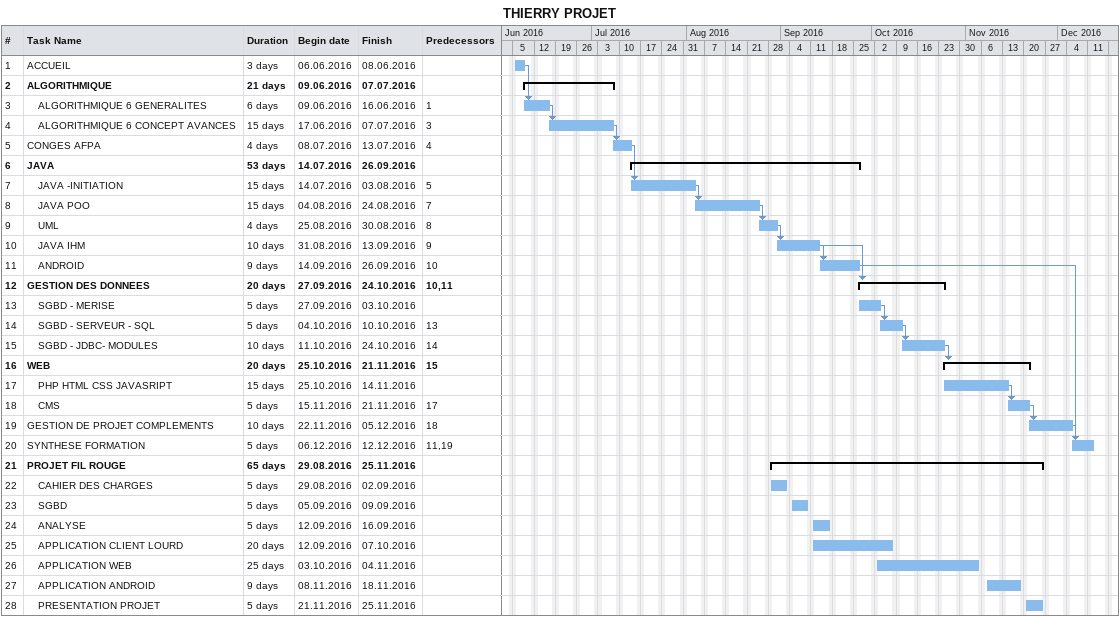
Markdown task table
THIERRY PROJET

| ID | Level | Task | Duration | Start | Finish | Predecessors |
|---|---|---|---|---|---|---|
| 1 | 1 | ACCUEIL | 3d | 2016-06-06 | 2016-06-08 |  |
| 2 | 1 | **ALGORITHMIQUE** | 21d | 2016-06-09 | 2016-07-07 |  |
| 3 | 2 | ALGORITHMIQUE 6 GENERALITES | 6d | 2016-06-09 | 2016-06-16 | 1 |
| 4 | 2 | ALGORITHMIQUE 6 CONCEPT AVANCES | 15d | 2016-06-17 | 2016-07-07 | 3 |
| 5 | 1 | CONGES AFPA | 4d | 2016-07-08 | 2016-07-13 | 4 |
| 6 | 1 | **JAVA** | 53d | 2016-07-14 | 2016-09-26 |  |
| 7 | 2 | JAVA -INITIATION | 15d | 2016-07-14 | 2016-08-03 | 5 |
| 8 | 2 | JAVA POO | 15d | 2016-08-04 | 2016-08-24 | 7 |
| 9 | 2 | UML | 4d | 2016-08-25 | 2016-08-30 | 8 |
| 10 | 2 | JAVA IHM | 10d | 2016-08-31 | 2016-09-13 | 9 |
| 11 | 2 | ANDROID | 9d | 2016-09-14 | 2016-09-26 | 10 |
| 12 | 1 | **GESTION DES DONNEES** | 20d | 2016-09-27 | 2016-10-24 | 10, 11 |
| 13 | 2 | SGBD - MERISE | 5d | 2016-09-27 | 2016-10-03 |  |
| 14 | 2 | SGBD - SERVEUR - SQL | 5d | 2016-10-04 | 2016-10-10 | 13 |
| 15 | 2 | SGBD - JDBC- MODULES | 10d | 2016-10-11 | 2016-10-24 | 14 |
| 16 | 1 | **WEB** | 20d | 2016-10-25 | 2016-11-21 | 15 |
| 17 | 2 | PHP HTML CSS JAVASRIPT | 15d | 2016-10-25 | 2016-11-14 |  |
| 18 | 2 | CMS | 5d | 2016-11-15 | 2016-11-21 | 17 |
| 19 | 1 | GESTION DE PROJET COMPLEMENTS | 10d | 2016-11-22 | 2016-12-05 | 18 |
| 20 | 1 | SYNTHESE FORMATION | 5d | 2016-12-06 | 2016-12-12 | 11, 19 |
| 21 | 1 | **PROJET FIL ROUGE** | 65d | 2016-08-29 | 2016-11-25 |  |
| 22 | 2 | CAHIER DES CHARGES | 5d | 2016-08-29 | 2016-09-02 |  |
| 23 | 2 | SGBD | 5d | 2016-09-05 | 2016-09-09 |  |
| 24 | 2 | ANALYSE | 5d | 2016-09-12 | 2016-09-16 |  |
| 25 | 2 | APPLICATION CLIENT LOURD | 20d | 2016-09-12 | 2016-10-07 |  |
| 26 | 2 | APPLICATION WEB | 25d | 2016-10-03 | 2016-11-04 |  |
| 27 | 2 | APPLICATION ANDROID | 9d | 2016-11-08 | 2016-11-18 |  |
| 28 | 2 | PRESENTATION PROJET | 5d | 2016-11-21 | 2016-11-25 |  |
